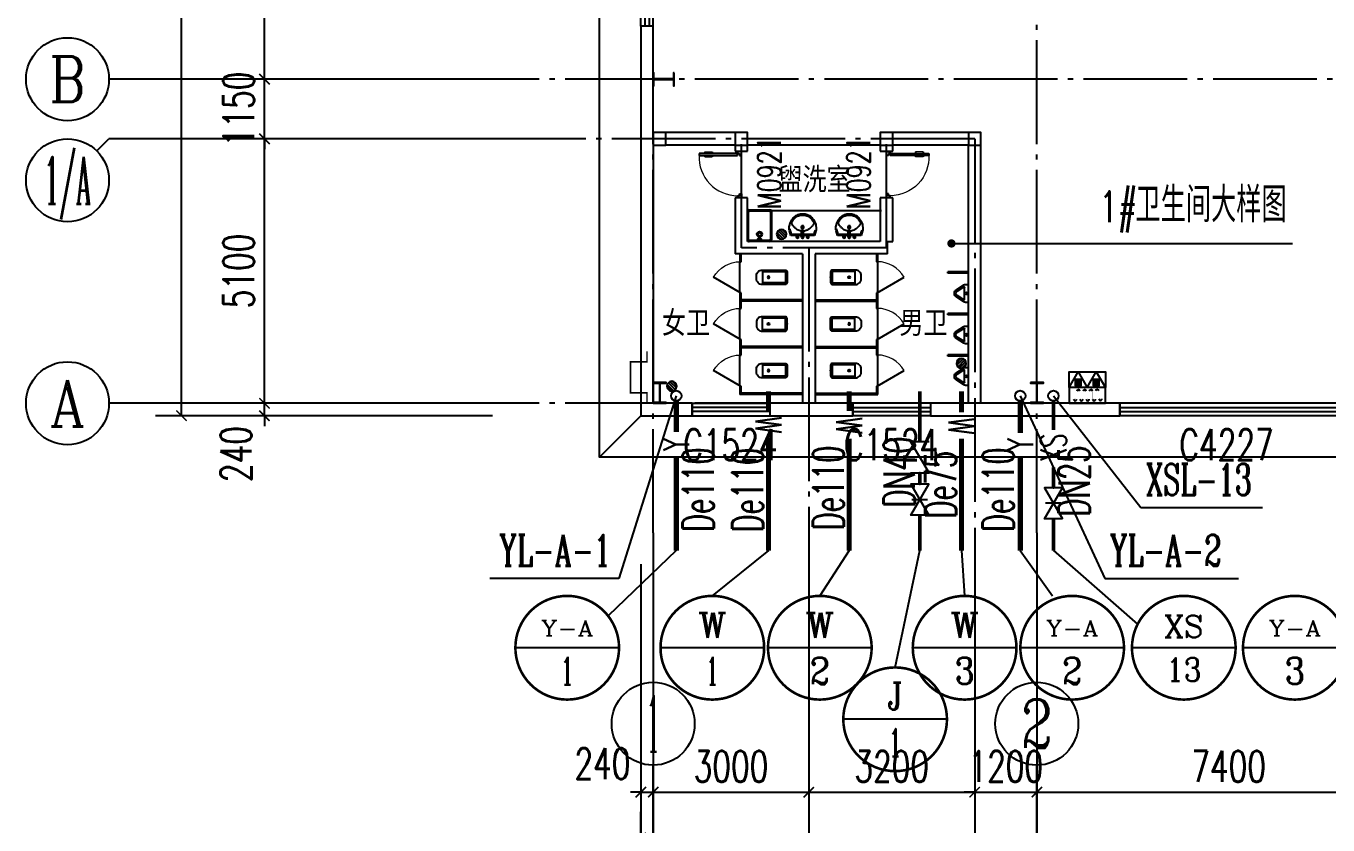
# Model space of a CAD drawing. Header units: millimetres. Extents: x 418304 to 847498, y 48187 to 111456.
# Drawn here: x 421460.05 to 421485.17, y 54518.6 to 54534.01 of the extents above; entities that cross this region are included whole.
import ezdxf
from ezdxf.enums import TextEntityAlignment as Align

# ---------------------------------------------------------------- set-up
doc = ezdxf.new("R2010")
doc.units = ezdxf.units.MM
doc.header["$LTSCALE"] = 1000
doc.linetypes.add('DOTE', pattern=[2.42, 2, -0.2, 0.02, -0.2])
for name, color, linetype in [('AXIS', 3, 'Continuous'), ('AXIS_TEXT', 7, 'Continuous'), ('COLUMN', 2, 'Continuous'), ('DIM_LEAD', 3, 'Continuous'), ('DIM_消防', 3, 'Continuous'), ('DIM_雨水', 3, 'Continuous'), ('DOTE', 8, 'DOTE'), ('EQUIP_地漏', 7, 'Continuous'), ('EQUIP_消防', 7, 'Continuous'), ('LVTRY', 6, 'Continuous'), ('PIPE-污水', 6, 'Continuous'), ('PIPE-消防', 1, 'Continuous'), ('PIPE-给水', 3, 'Continuous'), ('PIPE-雨水', 4, 'Continuous'), ('PUB_TEXT', 7, 'Continuous'), ('TEXT_污水', 7, 'Continuous'), ('TEXT_消防', 7, 'Continuous'), ('TEXT_给水', 7, 'Continuous'), ('TEXT_雨水', 7, 'Continuous'), ('TWT_TEXT', 7, 'Continuous'), ('VALVE_消防', 7, 'Continuous'), ('VALVE_给水', 7, 'Continuous'), ('VPIPE-消防', 1, 'Continuous'), ('VPIPE-雨水', 4, 'Continuous'), ('WALL', 9, 'Continuous'), ('WALL-PARAPET', 6, 'Continuous'), ('WINDOW', 4, 'Continuous'), ('WINDOW_TEXT', 7, 'Continuous')]:
    doc.layers.add(name, color=color, linetype=linetype)
doc.styles.add('_TCH_AXIS', font='COMPLEX', dxfattribs={"bigfont": 'GBCBIG'})
doc.styles.add('_TCH_DIM', font='SIMPLEX', dxfattribs={"bigfont": 'GBCBIG'})
doc.styles.add('_TCH_DIM_T3', font='SIMPLEX', dxfattribs={"width": 0.705882, "bigfont": 'GBCBIG'})
doc.styles.add('_TCH_WINDOW', font='SIMPLEX', dxfattribs={"height": 3.5, "bigfont": 'GBCBIG'})
doc.styles.add('_TWT_CIRCLE', font='COMPLEX', dxfattribs={"width": 1.1, "height": 3, "bigfont": 'HZTXT'})
doc.styles.add('_TWT_PIPEDN', font='SIMPLEX', dxfattribs={"width": 0.8, "height": 3, "bigfont": 'HZTXT'})
doc.styles.add('_TWT_PIPETEXT', font='SIMPLEX', dxfattribs={"width": 0.8, "height": 3.5, "bigfont": 'HZTXT'})
doc.styles.add('_TWT_SERIAL', font='COMPLEX', dxfattribs={"width": 0.8, "height": 3, "bigfont": 'HZTXT'})
doc.styles.add('COMPLEX', font='COMPLEX')
doc.styles.add('YAYA', font='', dxfattribs={"width": 0.8, "height": 1})
doc.styles.get('YAYA').set_extended_font_data('SimSun')
doc.dimstyles.new('_TCH_ARCH&&200', dxfattribs={"dimtxt": 595, "dimasz": 200, "dimexe": 500, "dimexo": 600, "dimgap": 200, "dimtad": 1, "dimdec": 0, "dimzin": 0, "dimdsep": 46, "dimtxsty": '_TCH_DIM_T3', "dimblk": 'ARCHTICK', "dimcen": 0.09, "dimclrt": 7, "dimazin": 2, "dimtfac": 1, "dimtdec": 0, "dimtix": 1, "dimtmove": 2, "dimatfit": 3, "dimfxl": 0, "dimtolj": 1, "dimtzin": 0, "dimarcsym": 0})

# ---------------------------------------------------------------- blocks, each defined once
blk = doc.blocks.new('_AXISO')
blk.add_circle((0, 0), 0.5)
at = {"layer": 'AXIS_TEXT', "style": 'COMPLEX', "width": 1.041667}
blk.add_attdef('A', text='', height=0.56, dxfattribs=at).set_placement((-0.25, -0.28), (0.25, -0.28), align=Align.FIT)
blk = doc.blocks.new('_ArchTick')
at = {"color": 0, "linetype": 'ByBlock', "const_width": 0.15}
blk.add_lwpolyline([(-0.5, -0.5), (0.5, 0.5)], dxfattribs=at)
blk = doc.blocks.new('*D143')
at = {"layer": 'AXIS', "color": 0, "lineweight": -2}
for p, q in [((436704, 134805), (436704, 141305)), ((599984, 134805), (599984, 141305)), ((436704, 140805), (599984, 140805))]:
    blk.add_line(p, q, dxfattribs=at)
at = {"layer": 'Defpoints', "color": 0}
for p in [(599984, 140805), (436704, 134205), (599984, 134205)]:
    blk.add_point(p, dxfattribs=at)
at = {"layer": 'AXIS', "color": 0, "lineweight": -2, "xscale": 200, "yscale": 200, "zscale": 200, "rotation": 180}
blk.add_blockref('_ArchTick', (436704, 140805), dxfattribs=at)
at = {"layer": 'AXIS', "color": 0, "lineweight": -2, "xscale": 200, "yscale": 200, "zscale": 200}
blk.add_blockref('_ArchTick', (599984, 140805), dxfattribs=at)
at = {"layer": 'AXIS', "color": 7, "insert": (518344, 141303), "char_height": 595, "attachment_point": 5, "style": '_TCH_DIM_T3'}
blk.add_mtext('\\A1;163280', dxfattribs=at)
blk = doc.blocks.new('A$C797E1D2B')
at = {"layer": 'COLUMN'}
h = blk.add_hatch(color=256, dxfattribs=at)
h.paths.add_polyline_path([(125, 400), (250, 400), (250, 388), (130, 388), (130, 200), (125, 200)])
h.paths.add_polyline_path([(0, 400), (125, 400), (125, 200), (120, 200), (120, 388), (0, 388)])
h.paths.add_polyline_path([(0, 12), (120, 12), (120, 200), (125, 200), (125, 0), (0, 0)])
h.paths.add_polyline_path([(125, 200), (130, 200), (130, 12), (250, 12), (250, 0), (125, 0)])
blk.add_lwpolyline([(250, 0), (250, 12), (130, 12), (130, 388), (250, 388), (250, 400), (0, 400), (0, 388), (120, 388), (120, 12), (0, 12), (0, 0)], close=True, dxfattribs=at)
blk = doc.blocks.new('消防软管卷盘')
blk.add_lwpolyline([(4963954, 151899), (4963954, 150312), (4964641, 150312), (4964641, 151899)], close=True)
for points, const_width in [([(4964134, 151704), (4964482, 151704)], 1), ([(4964134, 151566), (4964482, 151566)], 1), ([(4964134, 151428), (4964482, 151428)], 1), ([(4964134, 151290), (4964482, 151290)], 1), ([(4964134, 151152), (4964482, 151152)], 1), ([(4964134, 151014), (4964482, 151014)], 0.1), ([(4964134, 150876), (4964482, 150876)], 1), ([(4964134, 150738), (4964482, 150738)], 1), ([(4964150, 150600), (4964499, 150600)], 1), ([(4964150, 150462), (4964499, 150462)], 1)]:
    blk.add_lwpolyline(points, dxfattribs=dict(const_width=const_width))
for centre, start, end in [((4964134, 151636), 90, 270), ((4964482, 151498), 270, 90), ((4964134, 151360), 90, 270), ((4964134, 151084), 90, 270), ((4964482, 151222), 270, 90), ((4964482, 150946), 270, 90), ((4964134, 150808), 90, 270), ((4964150, 150532), 90, 270), ((4964499, 150670), 270, 90)]:
    blk.add_arc(centre, 69, start, end)
blk = doc.blocks.new('$TwtSys$00000546')
h = blk.add_hatch()
h.set_pattern_fill('ANSI31', color=256, scale=200, style=0)
h.set_pattern_definition([(45, (-38543.802, -6670.83), (-17.67767, 17.67767), [])])
h.paths.add_polyline_path([(-65, 174), (65, 174), (65, 44), (-65, 44)])
for points in [[(0, 344), (-198, 0), (198, 0)], [(-65, 174), (65, 174), (65, 44), (-65, 44)]]:
    blk.add_lwpolyline(points, close=True)
blk = doc.blocks.new('92623')
blk.add_lwpolyline([(8910066, 83014), (8909273, 83014), (8909273, 82670), (8910066, 82670)], close=True)
at = {"xscale": -0.5, "yscale": 0.5, "zscale": 0.5, "rotation": 89.99999999998747}
blk.add_blockref('消防软管卷盘', (8985223, 2565334), dxfattribs=at)
at = {"layer": 'EQUIP_消防', "color": 8, "rotation": 180}
for p in [(8909471, 83014), (8909868, 83014)]:
    blk.add_blockref('$TwtSys$00000546', p, dxfattribs=at)
blk = doc.blocks.new('$TCHSYS$WIN2D')
for p, q in [((-0.5, 0.5), (0.5, 0.5)), ((-0.5, 0.5), (-0.5, -0.5)), ((0.5, 0.5), (0.5, -0.5)), ((0.5, 0.1667), (-0.5, 0.1667)), ((0.5, -0.1667), (-0.5, -0.1667)), ((-0.5, -0.5), (0.5, -0.5))]:
    blk.add_line(p, q)
blk = doc.blocks.new('*D181')
at = {"layer": 'AXIS', "color": 0, "lineweight": -2}
for p, q in [((487606, 74527), (487606, 68027)), ((650886, 74527), (650886, 68027)), ((487606, 68527), (650886, 68527))]:
    blk.add_line(p, q, dxfattribs=at)
at = {"layer": 'Defpoints', "color": 0}
for p in [(487606, 75127), (650886, 75127), (650886, 68527)]:
    blk.add_point(p, dxfattribs=at)
at = {"layer": 'AXIS', "color": 0, "lineweight": -2, "xscale": 200, "yscale": 200, "zscale": 200, "rotation": 180}
blk.add_blockref('_ArchTick', (487606, 68527), dxfattribs=at)
at = {"layer": 'AXIS', "color": 0, "lineweight": -2, "xscale": 200, "yscale": 200, "zscale": 200}
blk.add_blockref('_ArchTick', (650886, 68527), dxfattribs=at)
at = {"layer": 'AXIS', "color": 7, "insert": (569246, 69024), "char_height": 595, "attachment_point": 5, "style": '_TCH_DIM_T3'}
blk.add_mtext('\\A1;163280', dxfattribs=at)
blk = doc.blocks.new('*D182')
at = {"layer": 'AXIS', "color": 0, "lineweight": -2}
for p, q in [((487606, 74527), (487606, 69627)), ((487846, 74527), (487846, 69627)), ((487606, 70127), (487406, 70127)), ((487606, 70127), (487846, 70127)), ((487846, 70127), (488046, 70127))]:
    blk.add_line(p, q, dxfattribs=at)
at = {"layer": 'Defpoints', "color": 0}
for p in [(487606, 75127), (487846, 75127), (487846, 70127)]:
    blk.add_point(p, dxfattribs=at)
at = {"layer": 'AXIS', "color": 0, "lineweight": -2, "xscale": 200, "yscale": 200, "zscale": 200}
blk.add_blockref('_ArchTick', (487606, 70127), dxfattribs=at)
at = {"layer": 'AXIS', "color": 0, "lineweight": -2, "xscale": 200, "yscale": 200, "zscale": 200, "rotation": 180}
blk.add_blockref('_ArchTick', (487846, 70127), dxfattribs=at)
at = {"layer": 'AXIS', "color": 7, "insert": (486866, 70677), "char_height": 595, "attachment_point": 5, "style": '_TCH_DIM_T3'}
blk.add_mtext('\\A1;240', dxfattribs=at)
blk = doc.blocks.new('*D183')
at = {"layer": 'AXIS', "color": 0, "lineweight": -2}
for p, q in [((487846, 74527), (487846, 69627)), ((490846, 74527), (490846, 69627)), ((487846, 70127), (490846, 70127))]:
    blk.add_line(p, q, dxfattribs=at)
at = {"layer": 'Defpoints', "color": 0}
for p in [(487846, 75127), (490846, 75127), (490846, 70127)]:
    blk.add_point(p, dxfattribs=at)
at = {"layer": 'AXIS', "color": 0, "lineweight": -2, "xscale": 200, "yscale": 200, "zscale": 200, "rotation": 180}
blk.add_blockref('_ArchTick', (487846, 70127), dxfattribs=at)
at = {"layer": 'AXIS', "color": 0, "lineweight": -2, "xscale": 200, "yscale": 200, "zscale": 200}
blk.add_blockref('_ArchTick', (490846, 70127), dxfattribs=at)
at = {"layer": 'AXIS', "color": 7, "insert": (489346, 70624), "char_height": 595, "attachment_point": 5, "style": '_TCH_DIM_T3'}
blk.add_mtext('\\A1;3000', dxfattribs=at)
blk = doc.blocks.new('*D184')
at = {"layer": 'AXIS', "color": 0, "lineweight": -2}
for p, q in [((490846, 74527), (490846, 69627)), ((494046, 74527), (494046, 69627)), ((490846, 70127), (494046, 70127))]:
    blk.add_line(p, q, dxfattribs=at)
at = {"layer": 'Defpoints', "color": 0}
for p in [(490846, 75127), (494046, 75127), (494046, 70127)]:
    blk.add_point(p, dxfattribs=at)
at = {"layer": 'AXIS', "color": 0, "lineweight": -2, "xscale": 200, "yscale": 200, "zscale": 200, "rotation": 180}
blk.add_blockref('_ArchTick', (490846, 70127), dxfattribs=at)
at = {"layer": 'AXIS', "color": 0, "lineweight": -2, "xscale": 200, "yscale": 200, "zscale": 200}
blk.add_blockref('_ArchTick', (494046, 70127), dxfattribs=at)
at = {"layer": 'AXIS', "color": 7, "insert": (492446, 70624), "char_height": 595, "attachment_point": 5, "style": '_TCH_DIM_T3'}
blk.add_mtext('\\A1;3200', dxfattribs=at)
blk = doc.blocks.new('*D185')
at = {"layer": 'AXIS', "color": 0, "lineweight": -2}
for p, q in [((494046, 74527), (494046, 69627)), ((495246, 74527), (495246, 69627)), ((494046, 70127), (493846, 70127)), ((494046, 70127), (495246, 70127)), ((495246, 70127), (495446, 70127))]:
    blk.add_line(p, q, dxfattribs=at)
at = {"layer": 'Defpoints', "color": 0}
for p in [(494046, 75127), (495246, 75127), (495246, 70127)]:
    blk.add_point(p, dxfattribs=at)
at = {"layer": 'AXIS', "color": 0, "lineweight": -2, "xscale": 200, "yscale": 200, "zscale": 200}
blk.add_blockref('_ArchTick', (494046, 70127), dxfattribs=at)
at = {"layer": 'AXIS', "color": 0, "lineweight": -2, "xscale": 200, "yscale": 200, "zscale": 200, "rotation": 180}
blk.add_blockref('_ArchTick', (495246, 70127), dxfattribs=at)
at = {"layer": 'AXIS', "color": 7, "insert": (494646, 70624), "char_height": 595, "attachment_point": 5, "style": '_TCH_DIM_T3'}
blk.add_mtext('\\A1;1200', dxfattribs=at)
blk = doc.blocks.new('*D186')
at = {"layer": 'AXIS', "color": 0, "lineweight": -2}
for p, q in [((495246, 74527), (495246, 69627)), ((502646, 74527), (502646, 69627)), ((495246, 70127), (502646, 70127))]:
    blk.add_line(p, q, dxfattribs=at)
at = {"layer": 'Defpoints', "color": 0}
for p in [(495246, 75127), (502646, 75127), (502646, 70127)]:
    blk.add_point(p, dxfattribs=at)
at = {"layer": 'AXIS', "color": 0, "lineweight": -2, "xscale": 200, "yscale": 200, "zscale": 200, "rotation": 180}
blk.add_blockref('_ArchTick', (495246, 70127), dxfattribs=at)
at = {"layer": 'AXIS', "color": 0, "lineweight": -2, "xscale": 200, "yscale": 200, "zscale": 200}
blk.add_blockref('_ArchTick', (502646, 70127), dxfattribs=at)
at = {"layer": 'AXIS', "color": 7, "insert": (498946, 70624), "char_height": 595, "attachment_point": 5, "style": '_TCH_DIM_T3'}
blk.add_mtext('\\A1;7400', dxfattribs=at)
blk = doc.blocks.new('*D210')
at = {"layer": 'AXIS', "color": 0, "lineweight": -2}
for p, q in [((484746, 127867), (478246, 127867)), ((478746, 77387), (478746, 127867)), ((484746, 77387), (478246, 77387))]:
    blk.add_line(p, q, dxfattribs=at)
at = {"layer": 'Defpoints', "color": 0}
for p in [(478746, 127867), (485346, 127867), (485346, 77387)]:
    blk.add_point(p, dxfattribs=at)
at = {"layer": 'AXIS', "color": 0, "lineweight": -2, "xscale": 200, "yscale": 200, "zscale": 200}
for p, rotation in [((478746, 127867), 90), ((478746, 77387), 270)]:
    blk.add_blockref('_ArchTick', p, dxfattribs=dict(at, rotation=rotation))
at = {"layer": 'AXIS', "color": 7, "insert": (478248, 102627), "char_height": 595, "attachment_point": 5, "rotation": 90, "style": '_TCH_DIM_T3'}
blk.add_mtext('\\A1;50480', dxfattribs=at)
blk = doc.blocks.new('*D211')
at = {"layer": 'AXIS', "color": 0, "lineweight": -2}
for p, q in [((484746, 77627), (479846, 77627)), ((480346, 77627), (480346, 77827)), ((480346, 77387), (480346, 77627)), ((484746, 77387), (479846, 77387)), ((480346, 77387), (480346, 77187))]:
    blk.add_line(p, q, dxfattribs=at)
at = {"layer": 'Defpoints', "color": 0}
for p in [(480346, 77627), (485346, 77627), (485346, 77387)]:
    blk.add_point(p, dxfattribs=at)
at = {"layer": 'AXIS', "color": 0, "lineweight": -2, "xscale": 200, "yscale": 200, "zscale": 200}
for p, rotation in [((480346, 77627), 270), ((480346, 77387), 90)]:
    blk.add_blockref('_ArchTick', p, dxfattribs=dict(at, rotation=rotation))
at = {"layer": 'AXIS', "color": 7, "insert": (479796, 76647), "char_height": 595, "attachment_point": 5, "rotation": 90, "style": '_TCH_DIM_T3'}
blk.add_mtext('\\A1;240', dxfattribs=at)
blk = doc.blocks.new('*D212')
at = {"layer": 'AXIS', "color": 0, "lineweight": -2}
for p, q in [((484746, 82727), (479846, 82727)), ((480346, 77627), (480346, 82727)), ((484746, 77627), (479846, 77627))]:
    blk.add_line(p, q, dxfattribs=at)
at = {"layer": 'Defpoints', "color": 0}
for p in [(480346, 82727), (485346, 82727), (485346, 77627)]:
    blk.add_point(p, dxfattribs=at)
at = {"layer": 'AXIS', "color": 0, "lineweight": -2, "xscale": 200, "yscale": 200, "zscale": 200}
for p, rotation in [((480346, 82727), 90), ((480346, 77627), 270)]:
    blk.add_blockref('_ArchTick', p, dxfattribs=dict(at, rotation=rotation))
at = {"layer": 'AXIS', "color": 7, "insert": (479848, 80177), "char_height": 595, "attachment_point": 5, "rotation": 90, "style": '_TCH_DIM_T3'}
blk.add_mtext('\\A1;5100', dxfattribs=at)
blk = doc.blocks.new('*D213')
at = {"layer": 'AXIS', "color": 0, "lineweight": -2}
for p, q in [((480346, 83877), (480346, 84077)), ((484746, 83877), (479846, 83877)), ((480346, 82727), (480346, 83877)), ((484746, 82727), (479846, 82727)), ((480346, 82727), (480346, 82527))]:
    blk.add_line(p, q, dxfattribs=at)
at = {"layer": 'Defpoints', "color": 0}
for p in [(480346, 83877), (485346, 83877), (485346, 82727)]:
    blk.add_point(p, dxfattribs=at)
at = {"layer": 'AXIS', "color": 0, "lineweight": -2, "xscale": 200, "yscale": 200, "zscale": 200}
for p, rotation in [((480346, 83877), 270), ((480346, 82727), 90)]:
    blk.add_blockref('_ArchTick', p, dxfattribs=dict(at, rotation=rotation))
at = {"layer": 'AXIS', "color": 7, "insert": (479848, 83302), "char_height": 595, "attachment_point": 5, "rotation": 90, "style": '_TCH_DIM_T3'}
blk.add_mtext('\\A1;1150', dxfattribs=at)
blk = doc.blocks.new('*D214')
at = {"layer": 'AXIS', "color": 0, "lineweight": -2}
for p, q in [((484746, 90127), (479846, 90127)), ((480346, 83877), (480346, 90127)), ((484746, 83877), (479846, 83877))]:
    blk.add_line(p, q, dxfattribs=at)
at = {"layer": 'Defpoints', "color": 0}
for p in [(480346, 90127), (485346, 90127), (485346, 83877)]:
    blk.add_point(p, dxfattribs=at)
at = {"layer": 'AXIS', "color": 0, "lineweight": -2, "xscale": 200, "yscale": 200, "zscale": 200}
for p, rotation in [((480346, 90127), 90), ((480346, 83877), 270)]:
    blk.add_blockref('_ArchTick', p, dxfattribs=dict(at, rotation=rotation))
at = {"layer": 'AXIS', "color": 7, "insert": (479848, 87002), "char_height": 595, "attachment_point": 5, "rotation": 90, "style": '_TCH_DIM_T3'}
blk.add_mtext('\\A1;6250', dxfattribs=at)
blk = doc.blocks.new('$lvtry$00000037')
for p, q in [((-305, -430, 0), (-305, -30, 0)), ((-285, -420, 0), (-285, -40, 0)), ((-275, 0, 0), (275, 0, 0)), ((-265, -20, 0), (265, -20, 0)), ((285, -180, 0), (245, -198, 0)), ((245, -198, 0), (245, -263, 0)), ((285, -40, 0), (285, -420, 0)), ((305, -30, 0), (305, -430, 0)), ((275, -460, 0), (-275, -460, 0)), ((265, -440, 0), (-265, -440, 0)), ((245, -263, 0), (285, -280, 0))]:
    blk.add_line(p, q)
for radius in [50, 32.5]:
    blk.add_circle((165, -230, 0), radius)
for centre, radius, start, end in [((-275, -30, 0), 30, 90, 180), ((-265, -40, 0), 20, 90, 180), ((265, -40, 0), 20, 0, 90), ((275, -30, 0), 30, 0, 90), ((-275, -430, 0), 30, 180, 270), ((-265, -420, 0), 20, 180, 270), ((265, -420, 0), 20, 270, 0), ((275, -430, 0), 30, 270, 0)]:
    blk.add_arc(centre, radius, start, end)
blk = doc.blocks.new('$lvtry$00000007')
for p, q in [((-170, 0, 0), (170, 0, 0)), ((-170, -61, 0), (-170, 0, 0)), ((-162, -88, 0), (-69, -231, 0)), ((-124, -91, 0), (-43, -216, 0)), ((-116, -76, 0), (116, -76, 0)), ((43, -216, 0), (124, -91, 0)), ((69, -231, 0), (162, -88, 0)), ((170, -61, 0), (170, 0, 0))]:
    blk.add_line(p, q)
blk.add_circle((0, -38, 0), 17.7)
for centre, radius, start, end in [((-120, -61, 0), 50, 180, 213.0863), ((-116, -86, 0), 10, 90, 213.0863), ((0, -191, 0), 80, 210, 330), ((0, -191, 0), 50, 210, 330), ((116, -86, 0), 10, 326.9137, 90), ((120, -61, 0), 50, 326.9137, 0)]:
    blk.add_arc(centre, radius, start, end)
blk = doc.blocks.new('$DorLib2D$00000009')
for p, q in [((0.413, 0.905), (0.413, 0.081)), ((0.454, 0.905), (0.413, 0.905)), ((0.454, 0.081), (0.454, 0.905)), ((0.413, 0.782), (0.378, 0.782)), ((0.413, 0.624), (0.378, 0.624)), ((0.489, 0.782), (0.454, 0.782)), ((0.489, 0.624), (0.454, 0.624)), ((-0.494, 0.081), (-0.453, 0.081)), ((-0.494, -0.002), (-0.494, 0.081)), ((-0.453, 0.081), (-0.453, 0.039)), ((-0.453, 0.039), (-0.412, 0.039)), ((-0.412, 0.039), (-0.412, -0.002)), ((0.413, 0.081), (0.454, 0.081)), ((0.454, 0.039), (0.413, 0.039)), ((0.413, 0.039), (0.413, -0.002)), ((0.495, 0.081), (0.454, 0.081)), ((0.454, 0.081), (0.454, 0.039)), ((0.495, -0.002), (0.495, 0.081)), ((-0.494, -0.002), (-0.494, -0.002)), ((-0.412, -0.002), (-0.494, -0.002)), ((0.413, -0.002), (0.495, -0.002)), ((0.495, -0.002), (0.495, -0.002))]:
    blk.add_line(p, q)
at = {"lineweight": 13}
for p, q in [((0.378, 0.782), (0.378, 0.624)), ((0.489, 0.782), (0.489, 0.624))]:
    blk.add_line(p, q, dxfattribs=at)
blk.add_arc((0.372, 0.082), 0.825, 87.134, 180.0717, dxfattribs=at)
blk = doc.blocks.new('$TCHSYS$APDOOR2D')
blk.add_line((0.5, 0), (0, 0.866))
at = {"lineweight": 13}
blk.add_arc((0.5, 0), 1, 120, 180, dxfattribs=at)
blk = doc.blocks.new('_FZHK')
blk.add_lwpolyline([(-0.5, -0.5), (0.5, -0.5), (0.5, 0.5), (-0.5, 0.5)], close=True)
blk = doc.blocks.new('$lvtry$00000192')
for p, q in [((-249, -114, 0), (-277, -200, 0)), ((-257, -192, 0), (-247, -166, 0)), ((-30, -114, 0), (-249, -114, 0)), ((-237, -138, 0), (-247, -166, 0)), ((-235, -138, 0), (-27, -138, 0)), ((-144, -84, 0), (-75, -83, 0)), ((-109, -118, 0), (-110, -49, 0)), ((-24, -72, 0), (-30, -109, 0)), ((-30, -109, 0), (-17, -212, 0)), ((-24, -72, 0), (0, -73, 0)), ((-24, -72, 0), (-17, -212, 0)), ((-23, -91, 0), (0, -91, 0)), ((-18, -202, 0), (-1, -202, 0)), ((-17, -212, 0), (-1, -212, 0)), ((15, -203, 0), (-1, -202, 0)), ((14, -212, 0), (-1, -212, 0)), ((24, -73, 0), (0, -73, 0)), ((23, -92, 0), (0, -91, 0)), ((1, -314, 0), (0, -229, 0)), ((24, -73, 0), (14, -212, 0)), ((30, -110, 0), (14, -212, 0)), ((24, -73, 0), (30, -110, 0)), ((26, -138, 0), (243, -138, 0)), ((256, -114, 0), (29, -114, 0)), ((75, -83, 0), (144, -82, 0)), ((110, -117, 0), (109, -48, 0)), ((243, -138, 0), (263, -192, 0)), ((243, -138, 0), (272, -216, 0)), ((283, -200, 0), (256, -114, 0)), ((-43, -272, 0), (43, -271, 0))]:
    blk.add_line(p, q)
for points in [[(-277, -200, 0.044851), (-282, -257, 0.06689), (-277, -296, 0.023023), (-257, -356, 0.044853), (-243, -386, 0.043799), (-215, -425, 0.044001), (-180, -459, 0.042834), (-139, -487, 0.043018), (-95, -507, 0.042273), (-47, -520, 0.042347), (2, -524, 0.04234), (52, -520, 0.042268), (100, -508, 0.043003), (144, -488, 0.042821), (185, -460, 0.043985), (220, -426, 0.043782), (249, -387, 0.044843), (273, -338, 0.059205), (283, -297, 0.030672), (287, -241, 0.04375), (283, -201, 0.001982), (283, -201, 0.000717), (283, -200)], [(-21, -200, 0.021783), (-40, -200, 0.043137), (-49, -201, 0.041783), (-92, -214, 0.044848), (-129, -233, 0.04131), (-155, -252, 0.026055), (-194, -290, 0.052783), (-228, -336, 0.159914), (-231, -349, 0.063485), (-229, -357, 0.0374), (-221, -373, 0.051256), (-198, -406, 0.043963), (-164, -440, 0.042872), (-127, -465, 0.042994), (-86, -483, 0.042296), (-43, -495, 0.042347), (2, -499, 0.042341), (47, -495, 0.042292), (91, -484, 0.04298), (132, -466, 0.042859), (169, -440, 0.043948), (202, -409, 0.046877), (227, -374, 0.041749), (235, -357, 0.059652), (238, -346, 0.177603), (234, -327, 0.063235), (189, -275, 0.024325), (146, -239, 0.043369), (120, -223, 0.042415), (76, -205, 0.050318), (38, -197, 0.034463), (33, -197, 0.015757), (19, -198, 0.015757)]]:
    blk.add_lwpolyline(points, format="xyb")
at = {"elevation": 0}
blk.add_lwpolyline([(-257, -192), (-264, -237), (-264, -241)], dxfattribs=at)
for centre, radius in [((-109, -83, 0), 23.8), ((-109, -83, 0), 14.2), ((0, -271, 0), 28.5), ((110, -83, 0), 23.8), ((110, -83, 0), 14.2), ((0, -271, 0), 19)]:
    blk.add_circle(centre, radius)
for centre, start, end in [((-1, -61, 0), 79.8328, 278.7823), ((1, -61, 0), 259.8328, 98.7823)]:
    blk.add_arc(centre, 6.83, start, end)
blk.add_point((0, -91, 0))
blk = doc.blocks.new('$lvtry$00000200')
at = {"color": 0}
for p, q in [((-110, -40, 0), (-110, -470, 0)), ((100, -30, 0), (-100, -30, 0)), ((110, -470, 0), (110, -40, 0))]:
    blk.add_line(p, q, dxfattribs=at)
at = {"color": 0, "elevation": 0}
blk.add_lwpolyline([(100, 0), (-100, 0, 0.414214), (-140, -40), (-140, -480, 0.414214), (-30, -590), (30, -590, 0.414214), (140, -480), (140, -40, 0.414214)], format="xyb", close=True, dxfattribs=at)
blk.add_lwpolyline([(140, -470), (-140, -470)], dxfattribs=at)
at = {"color": 0}
blk.add_circle((0, -359, 0), 20, dxfattribs=at)
for centre, start, end in [((-100, -40, 0), 90, 180), ((100, -40, 0), 0, 90)]:
    blk.add_arc(centre, 10, start, end, dxfattribs=at)
for p in [(0, 0), (0, -359, 0)]:
    blk.add_point(p, dxfattribs=at)
blk = doc.blocks.new('$VALVE$00000296')
for points in [[(-125, 72), (-125, -72), (125, 72), (125, -72), (-125, 72)], [(0, 60), (0, -64)]]:
    blk.add_lwpolyline(points)
for p in [(-125, 0), (125, 0)]:
    blk.add_point(p)
blk = doc.blocks.new('$TwtSys$00000141')
for p, q in [((-94, 8), (-10, 92)), ((-94, 8), (-10, 92)), ((-87, -35), (35, 87)), ((-87, -35), (35, 87)), ((-66, -66), (66, 66)), ((-66, -66), (66, 66)), ((-32, -87), (88, 33)), ((-32, -87), (88, 33)), ((11, -92), (92, -11)), ((11, -92), (92, -11))]:
    blk.add_line(p, q)
blk.add_circle((0, 0), 94)
blk.add_circle((0, 0), 94)
blk = doc.blocks.new('$VALVE$00000315')
blk.add_line((-75, 125), (75, 125))
blk.add_lwpolyline([(-125, -75), (-125, 75), (125, -75), (125, 75)])
for p in [(-125, 0), (125, 0)]:
    blk.add_point(p)
blk.add_solid([(0, 125), (0, 150), (75, 125)])
blk = doc.blocks.new('242355')
at = {"layer": 'AXIS'}
for p, q in [((436943.6, 134205.3), (436943.6, 142205.3)), ((444343.6, 134205.3), (444343.6, 142205.3))]:
    blk.add_line(p, q, dxfattribs=at)
ref = blk.add_blockref('_AXISO', (436943.6, 143005.3), dxfattribs=dict(at, xscale=1600, yscale=1600, zscale=1600))
ref.add_attrib('A', '1', dxfattribs={"layer": 'AXIS_TEXT', "height": 1089.5, "style": '_TCH_AXIS', "width": 0.555556}).set_placement((436813.9, 142460.6), (437073.3, 142460.6), align=Align.FIT)
ref = blk.add_blockref('_AXISO', (444343.6, 143005.3), dxfattribs=dict(at, xscale=1600, yscale=1600, zscale=1600))
ref.add_attrib('A', '2', dxfattribs={"layer": 'AXIS_TEXT', "height": 931.9, "style": '_TCH_AXIS'}).set_placement((444032.9, 142539.4), (444654.2, 142539.4), align=Align.FIT)
dim = blk.add_aligned_dim(p1=(436703.6, 134205.3), p2=(599983.6, 134205.3), distance=6600, text='163280', dimstyle='_TCH_ARCH&&200', dxfattribs=at)
dim.commit()
dim.dimension.update_dxf_attribs({"geometry": '*D143', "text_midpoint": (518343.6, 141302.8)})
blk = doc.blocks.new('2436')
at = {"color": 8, "ltscale": 0.5}
blk.add_line((487606, 77386.8), (486806, 76586.8), dxfattribs=at)
blk.add_lwpolyline([(510046, 76586.8), (486806, 76586.8), (486806, 90126.8)], dxfattribs=at)
at = {"color": 8, "const_width": 30}
blk.add_lwpolyline([(487726, 77626.8), (487726, 77826.8), (487406, 77826.8), (487406, 78426.8), (487726, 78426.8), (487726, 78626.8)], dxfattribs=at)
at = {"layer": 'AXIS'}
for p, q in [((485346, 83876.8), (477346, 83876.8)), ((477111.7, 82492.5), (477346, 82726.8)), ((485346, 82726.8), (477346, 82726.8)), ((485346, 77626.8), (477346, 77626.8)), ((487846, 75126.8), (487846, 67126.8)), ((490846, 75126.8), (490846, 67126.8)), ((494046, 75126.8), (494046, 67126.8)), ((495246, 75126.8), (495246, 67126.8))]:
    blk.add_line(p, q, dxfattribs=at)
at = {"layer": 'DIM_LEAD'}
for p, q in [((493598.3, 80709.3), (494368.3, 80709.3)), ((494368.3, 80709.3), (500179.9, 80709.3))]:
    blk.add_line(p, q, dxfattribs=at)
at = {"layer": 'DIM_LEAD', "const_width": 80}
blk.add_lwpolyline([(493558.3, 80709.3, 1), (493638.3, 80709.3, 1)], format="xyb", close=True, dxfattribs=at)
at = {"layer": 'DIM_消防'}
for p, q in [((495565.5, 77770.9), (497253.5, 75616, 3000)), ((497253.5, 75616, 3000), (499598.9, 75616, 3000)), ((488290.5, 74785.7), (486974.8, 73526.5)), ((490067.4, 74785.7, -400), (488985.3, 73912.1)), ((491624.6, 74785.7, -400), (491059, 73912.1)), ((492511.6, 72532.5), (492990.3, 74785.7)), ((493790.7, 74785.7), (493851.9, 73912.1)), ((494926.4, 74785.7), (495544.8, 73912.1)), ((495565.5, 74785.7), (497190.2, 73368.2)), ((487185.8, 72912.1), (485185.8, 72912.1)), ((489985.3, 72912.1), (487985.3, 72912.1)), ((492059, 72912.1), (490059, 72912.1)), ((494851.9, 72912.1), (492851.9, 72912.1)), ((496926.8, 72912.1), (494926.8, 72912.1)), ((499080.1, 72912.1), (497080.1, 72912.1)), ((501221.7, 72912.1), (499221.7, 72912.1)), ((493511.6, 71532.5), (491511.6, 71532.5))]:
    blk.add_line(p, q, dxfattribs=at)
at = {"layer": 'DIM_消防', "const_width": 50}
for points in [[(487185.8, 72912.1, 1), (485185.8, 72912.1, 1)], [(489985.3, 72912.1, 1), (487985.3, 72912.1, 1)], [(492059, 72912.1, 1), (490059, 72912.1, 1)], [(494851.9, 72912.1, 1), (492851.9, 72912.1, 1)], [(496926.8, 72912.1, 1), (494926.8, 72912.1, 1)], [(499080.1, 72912.1, 1), (497080.1, 72912.1, 1)], [(501221.7, 72912.1, 1), (499221.7, 72912.1, 1)], [(493511.6, 71532.5, 1), (491511.6, 71532.5, 1)]]:
    blk.add_lwpolyline(points, format="xyb", close=True, dxfattribs=at)
at = {"layer": 'DIM_雨水'}
for p, q in [((488290.5, 77770.9), (487180.4, 74248.7)), ((494926.4, 77770.9), (496555.7, 74248.7)), ((487180.4, 74248.7), (484692.2, 74248.7)), ((496555.7, 74248.7), (499133.7, 74248.7))]:
    blk.add_line(p, q, dxfattribs=at)
at = {"layer": 'DOTE'}
for p, q in [((487846, 75126.8), (487846, 130126.8)), ((495246, 75126.8), (495246, 130126.8)), ((653146, 83876.8), (485346, 83876.8)), ((494046, 82726.8), (485346, 82726.8)), ((489546, 80626.8), (489546, 82726.8)), ((492346, 80626.8), (492346, 82726.8)), ((494046, 82726.8), (494046, 75126.8)), ((492346, 80626.8), (489546, 80626.8)), ((490846, 80626.8), (490846, 75126.8)), ((653146, 77626.8), (485346, 77626.8))]:
    blk.add_line(p, q, dxfattribs=at)
at = {"layer": 'LVTRY'}
for p, q in [((490126, 81346.8), (492246, 81346.8)), ((490126, 80746.8), (490126, 81346.8)), ((489513.5, 80506.8), (489513.5, 80356.8)), ((489538.5, 80506.8), (489513.5, 80506.8)), ((489538.5, 80356.8), (489538.5, 80506.8)), ((492153.5, 80506.8), (492153.5, 80356.8)), ((492178.5, 80506.8), (492153.5, 80506.8)), ((492178.5, 80356.8), (492178.5, 80506.8)), ((489513.5, 80356.8), (489538.5, 80356.8)), ((489513.5, 79756.8, 400), (489513.5, 80356.8, 400)), ((492153.5, 80356.8), (492178.5, 80356.8)), ((492178.5, 79756.8, 400), (492178.5, 80356.8, 400)), ((493926, 80159.3), (493526, 80159.3)), ((493526, 80134.3), (493526, 80159.3)), ((493926, 80134.3), (493526, 80134.3)), ((493926, 80134.3), (493926, 80159.3)), ((489538.5, 79756.8), (489513.5, 79756.8)), ((489513.5, 79756.8), (489513.5, 79606.8)), ((489538.5, 79619.3), (489538.5, 79756.8)), ((490726, 79619.3), (489538.5, 79619.3)), ((490726, 79594.3), (490726, 79619.3)), ((490966, 79619.3), (492153.5, 79619.3)), ((492178.5, 79756.8), (492153.5, 79756.8)), ((492153.5, 79756.8), (492153.5, 79619.3)), ((492178.5, 79606.8), (492178.5, 79756.8)), ((489513.5, 79606.8), (489513.5, 79456.8)), ((489513.5, 79456.8), (489538.5, 79456.8)), ((489513.5, 78856.8, 400), (489513.5, 79456.8, 400)), ((490726, 79594.3), (489538.5, 79594.3)), ((489538.5, 79456.8), (489538.5, 79594.3)), ((490966, 79594.3), (492153.5, 79594.3)), ((492153.5, 79594.3), (492153.5, 79456.8)), ((492153.5, 79456.8), (492178.5, 79456.8)), ((492178.5, 79456.8), (492178.5, 79606.8)), ((492178.5, 78856.8, 400), (492178.5, 79456.8, 400)), ((493926, 79359.3), (493526, 79359.3)), ((493526, 79334.3), (493526, 79359.3)), ((493926, 79334.3), (493526, 79334.3)), ((493926, 79334.3), (493926, 79359.3)), ((489538.5, 78856.8), (489513.5, 78856.8)), ((489513.5, 78856.8), (489513.5, 78706.8)), ((489513.5, 78706.8), (489513.5, 78556.8)), ((489538.5, 78719.3), (489538.5, 78856.8)), ((490726, 78719.3), (489538.5, 78719.3)), ((490726, 78694.3), (489538.5, 78694.3)), ((489538.5, 78556.8), (489538.5, 78694.3)), ((490726, 78694.3), (490726, 78719.3)), ((490966, 78719.3), (492153.5, 78719.3)), ((490966, 78694.3), (492153.5, 78694.3)), ((492178.5, 78856.8), (492153.5, 78856.8)), ((492153.5, 78856.8), (492153.5, 78719.3)), ((492153.5, 78694.3), (492153.5, 78556.8)), ((492178.5, 78706.8), (492178.5, 78856.8)), ((492178.5, 78556.8), (492178.5, 78706.8)), ((489513.5, 78556.8), (489538.5, 78556.8)), ((489513.5, 77956.8, 400), (489513.5, 78556.8, 400)), ((492153.5, 78556.8), (492178.5, 78556.8)), ((492178.5, 77956.8, 400), (492178.5, 78556.8, 400)), ((493926, 78559.3), (493526, 78559.3)), ((493526, 78534.3), (493526, 78559.3)), ((493926, 78534.3), (493526, 78534.3)), ((493926, 78534.3), (493926, 78559.3)), ((489538.5, 77956.8), (489513.5, 77956.8)), ((489513.5, 77956.8), (489513.5, 77794.3)), ((489538.5, 77819.3), (489538.5, 77956.8)), ((492178.5, 77956.8), (492153.5, 77956.8)), ((492153.5, 77956.8), (492153.5, 77819.3)), ((492178.5, 77794.3), (492178.5, 77956.8)), ((490726, 77794.3), (489513.5, 77794.3)), ((490726, 77819.3), (489538.5, 77819.3)), ((490726, 77794.3), (490726, 77819.3)), ((490966, 77819.3), (492153.5, 77819.3)), ((490966, 77794.3), (492178.5, 77794.3))]:
    blk.add_line(p, q, dxfattribs=at)
at = {"layer": 'PIPE-污水', "linetype": 'Continuous', "const_width": 100}
for points in [[(490067.4, 77856.3), (490067.4, 77473.1)], [(491624.6, 77856.3), (491624.6, 77476.7)], [(493790.7, 77856.3), (493790.7, 77449.9)], [(490067.4, 76968.4), (490067.4, 74785.7)], [(491624.6, 76941.5), (491624.6, 74785.7)], [(493790.7, 76945.1), (493790.7, 74785.7)]]:
    blk.add_lwpolyline(points, dxfattribs=at)
at = {"layer": 'PIPE-消防', "linetype": 'Continuous', "const_width": 70}
for points in [[(495565.5, 77670.9), (495565.5, 77111.8)], [(495565.5, 76393.8), (495565.5, 75999)], [(495565.5, 75399), (495565.5, 74785.7)]]:
    blk.add_lwpolyline(points, dxfattribs=at)
at = {"layer": 'PIPE-给水', "linetype": 'Continuous', "const_width": 70}
for points in [[(492990.3, 76886.8), (492990.3, 77856.3)], [(492990.3, 76066.5), (492990.3, 76286.8)], [(492990.3, 74785.7), (492990.3, 75466.5)]]:
    blk.add_lwpolyline(points, dxfattribs=at)
at = {"layer": 'PIPE-雨水', "linetype": 'Continuous', "const_width": 100}
for points in [[(488290.5, 77670.9), (488290.5, 77073.4)], [(494926.4, 77670.9), (494926.4, 77050.5)], [(488290.5, 76583.8), (488290.5, 74785.7)], [(494926.4, 76606.7), (494926.4, 74785.7)]]:
    blk.add_lwpolyline(points, dxfattribs=at)
at = {"layer": 'VPIPE-消防', "linetype": 'Continuous'}
blk.add_circle((495565.5, 77770.9), 100, dxfattribs=at)
at = {"layer": 'VPIPE-雨水', "linetype": 'Continuous'}
for centre in [(488290.5, 77770.9), (494926.4, 77770.9)]:
    blk.add_circle(centre, 100, dxfattribs=at)
at = {"layer": 'WALL'}
for p, q in [((489426, 82846.8), (488086, 82846.8)), ((493926, 82846.8), (492466, 82846.8)), ((489426, 82606.8), (488086, 82606.8)), ((489426, 82606.8), (489426, 82486.8)), ((489426, 82486.8), (489666, 82486.8)), ((489666, 82486.8), (489666, 82606.8)), ((492226, 82606.8), (492226, 82486.8)), ((492226, 82486.8), (492466, 82486.8)), ((492466, 82486.8), (492466, 82606.8)), ((493926, 82606.8), (492466, 82606.8)), ((493926, 77626.8), (493926, 82606.8)), ((494166, 77626.8), (494166, 82606.8)), ((489666, 81586.8), (489426, 81586.8)), ((489426, 81586.8), (489426, 80506.8)), ((489666, 80746.8), (489666, 81586.8)), ((492466, 81586.8), (492226, 81586.8)), ((492226, 81586.8), (492226, 80746.8)), ((492466, 80746.8), (492466, 81586.8)), ((490966, 80746.8), (489666, 80746.8)), ((492226, 80746.8), (490966, 80746.8)), ((492366, 80746.8), (492466, 80746.8)), ((492366, 80506.8), (492366, 80746.8)), ((490726, 80506.8), (489426, 80506.8)), ((490726, 80506.8), (490726, 79606.8)), ((490966, 80506.8), (490966, 79606.8)), ((492346, 80506.8), (490966, 80506.8)), ((492366, 80506.8), (492346, 80506.8)), ((490726, 79606.8), (490726, 78706.8)), ((490966, 79606.8), (490966, 78706.8)), ((490726, 78706.8), (490726, 77806.8)), ((490966, 78706.8), (490966, 77806.8)), ((490726, 77806.8), (490726, 77626.8)), ((490966, 77806.8), (490966, 77626.8))]:
    blk.add_line(p, q, dxfattribs=at)
at = {"layer": 'WALL-PARAPET'}
for p, q in [((487846, 84901.8), (487606, 84901.8)), ((487606, 84901.8), (487606, 82726.8)), ((487846, 82846.8), (487846, 84901.8)), ((487606, 82726.8), (487606, 77386.8)), ((487846, 82606.8), (487846, 77626.8)), ((488596, 77626.8), (487846, 77626.8)), ((488596, 77386.8), (488596, 77626.8)), ((490966, 77626.8), (490096, 77626.8)), ((490096, 77626.8), (490096, 77386.8)), ((491696, 77626.8), (490966, 77626.8)), ((491696, 77386.8), (491696, 77626.8)), ((494046, 77626.8), (493196, 77626.8)), ((493196, 77626.8), (493196, 77386.8)), ((496846, 77626.8), (494046, 77626.8)), ((496846, 77386.8), (496846, 77626.8)), ((487606, 77386.8), (488596, 77386.8)), ((490096, 77386.8), (490966, 77386.8)), ((490966, 77386.8), (491696, 77386.8)), ((493196, 77386.8), (494046, 77386.8)), ((494046, 77386.8), (496846, 77386.8))]:
    blk.add_line(p, q, dxfattribs=at)
at = {"layer": 'WINDOW'}
blk.add_line((492226, 82606.8), (489666, 82606.8), dxfattribs=at)
for p, rotation in [((488246, 83751.8), 89.99999999999999), ((488096, 78026.8), 180), ((495371, 78026.8), 180)]:
    blk.add_blockref('A$C797E1D2B', p, dxfattribs=dict(rotation=rotation))
at = {"xscale": -0.882, "yscale": 0.882, "zscale": 0.882, "rotation": 180}
blk.add_blockref('92623', (-7362111.3, 151147.8), dxfattribs=at)
at = {"layer": 'AXIS'}
ref = blk.add_blockref('_AXISO', (476546, 83876.8), dxfattribs=dict(at, xscale=1600, yscale=1600, zscale=1600))
ref.add_attrib('A', 'B', dxfattribs={"layer": 'AXIS_TEXT', "height": 870.5, "style": '_TCH_AXIS'}).set_placement((476193.6, 83441.5), (476898.3, 83441.5), align=Align.FIT)
ref = blk.add_blockref('_AXISO', (476546, 81926.8), dxfattribs=dict(at, xscale=1600, yscale=1600, zscale=1600))
ref.add_attrib('A', '1/A', dxfattribs={"layer": 'AXIS_TEXT', "height": 905.1, "style": '_TCH_AXIS', "width": 0.381818}).set_placement((476093.4, 81474.3), (476998.5, 81474.3), align=Align.FIT)
ref = blk.add_blockref('_AXISO', (476546, 77626.8), dxfattribs=dict(at, xscale=1600, yscale=1600, zscale=1600))
ref.add_attrib('A', 'A', dxfattribs={"layer": 'AXIS_TEXT', "height": 890.9, "style": '_TCH_AXIS', "width": 0.888889}).set_placement((476206.6, 77181.4), (476885.4, 77181.4), align=Align.FIT)
at = {"layer": 'COLUMN', "xscale": 240, "yscale": 240, "zscale": 240}
for p in [(487966, 82726.8), (489546, 82726.8), (492346, 82726.8), (494046, 82726.8)]:
    blk.add_blockref('_FZHK', p, dxfattribs=at)
at = {"layer": 'EQUIP_地漏', "yscale": -1}
for p, rotation in [((490320.2, 80886.8), 179.9999999953721), ((493790.7, 78397), 90)]:
    blk.add_blockref('$TwtSys$00000141', p, dxfattribs=dict(at, rotation=rotation))
blk.add_blockref('$TwtSys$00000141', (488203.8, 77956.3), dxfattribs=at)
at = {"layer": 'LVTRY'}
for name, p, rotation in [('$lvtry$00000037', (490126, 81051.8, 0), 270.0000000000017), ('$lvtry$00000200', (491266, 80056.8, -400), 89.99999999999999), ('$lvtry$00000200', (490426, 79156.8, -400), 270), ('$lvtry$00000200', (491266, 78256.8, -400), 89.99999999999999)]:
    blk.add_blockref(name, p, dxfattribs=dict(at, rotation=rotation))
at = {"layer": 'LVTRY', "xscale": 0.9107142857142857, "yscale": -1.023255813953488, "rotation": 359.9999999999565}
for p in [(490725.8, 80747.1, 0), (491625.8, 80747.1, 0)]:
    blk.add_blockref('$lvtry$00000192', p, dxfattribs=at)
at = {"layer": 'LVTRY', "xscale": -600, "zscale": 25, "rotation": 90}
for p, yscale in [((489526, 80056.8), 600), ((492166, 80056.8), -600), ((489526, 79156.8), 600), ((492166, 79156.8), -600), ((489526, 78256.8), 600), ((492166, 78256.8), -600)]:
    blk.add_blockref('$TCHSYS$APDOOR2D', p, dxfattribs=dict(at, yscale=yscale))
at = {"layer": 'LVTRY', "yscale": -1}
for name, p, rotation in [('$lvtry$00000200', (490426, 80056.8, -400), 89.9999999999999), ('$lvtry$00000007', (493926, 79746.8), 89.99999999999999), ('$lvtry$00000200', (491266, 79156.8, -400), 269.9999999999999), ('$lvtry$00000007', (493926, 78946.8), 89.99999999999999), ('$lvtry$00000200', (490426, 78256.8, -400), 89.9999999999999), ('$lvtry$00000007', (493926, 78146.8), 89.99999999999999)]:
    blk.add_blockref(name, p, dxfattribs=dict(at, rotation=rotation))
at = {"layer": 'VALVE_消防', "xscale": -2.4, "yscale": 2.4, "zscale": 2.4, "rotation": 270}
blk.add_blockref('$VALVE$00000296', (495565.5, 75699), dxfattribs=at)
at = {"layer": 'VALVE_给水', "xscale": 2.4, "yscale": -2.4, "zscale": 2.4, "rotation": 90}
for name, p in [('$VALVE$00000315', (492990.3, 76586.8)), ('$VALVE$00000296', (492990.3, 75766.5))]:
    blk.add_blockref(name, p, dxfattribs=at)
at = {"layer": 'WINDOW'}
ref = blk.add_blockref('$TCHSYS$WIN2D', (487726, 87001.8), dxfattribs=dict(at, xscale=-4200, yscale=240, zscale=-4200, rotation=270))
ref.add_attrib('A', 'C4227a', (487343.7, 85871.8), dxfattribs={"layer": 'WINDOW_TEXT', "height": 595, "rotation": 90, "style": '_TCH_WINDOW', "width": 0.705882})
ref = blk.add_blockref('$DorLib2D$00000009', (489546, 82036.8), dxfattribs=dict(at, xscale=900, yscale=900, zscale=900, rotation=90))
ref.add_attrib('A', 'M0921', (490308.9, 81369.3), dxfattribs={"layer": 'WINDOW_TEXT', "height": 446.25, "rotation": 90, "style": '_TCH_WINDOW', "width": 0.705882})
ref = blk.add_blockref('$DorLib2D$00000009', (492346, 82036.8), dxfattribs=dict(at, xscale=900, yscale=-900, zscale=900, rotation=90))
ref.add_attrib('A', 'M0921', (492029.3, 81369.3), dxfattribs={"layer": 'WINDOW_TEXT', "height": 446.25, "rotation": 90, "style": '_TCH_WINDOW', "width": 0.705882})
ref = blk.add_blockref('$TCHSYS$WIN2D', (489346, 77506.8), dxfattribs=dict(at, xscale=1500, yscale=240, zscale=1500))
ref.add_attrib('A', 'C1524', (488426, 76529.5), dxfattribs={"layer": 'WINDOW_TEXT', "height": 595, "style": '_TCH_WINDOW', "width": 0.705882})
ref = blk.add_blockref('$TCHSYS$WIN2D', (492446, 77506.8), dxfattribs=dict(at, xscale=-1500, yscale=240, zscale=-1500))
ref.add_attrib('A', 'C1524', (491526, 76529.5), dxfattribs={"layer": 'WINDOW_TEXT', "height": 595, "style": '_TCH_WINDOW', "width": 0.705882})
ref = blk.add_blockref('$TCHSYS$WIN2D', (498946, 77506.8), dxfattribs=dict(at, xscale=-4200, yscale=240, zscale=-4200))
ref.add_attrib('A', 'C4227', (497996, 76529.5), dxfattribs={"layer": 'WINDOW_TEXT', "height": 595, "style": '_TCH_WINDOW', "width": 0.705882})
at = {"layer": 'DIM_消防', "color": 7, "style": '_TWT_CIRCLE'}
for s, height, p, p2 in [('W', 483.2, (488706.9, 73103), (489263.7, 73103)), ('W', 483.2, (490780.6, 73103), (491337.4, 73103)), ('W', 483.2, (493573.5, 73103), (494130.3, 73103)), ('Y-A', 296.03, (485681.8, 73139.2), (486689.7, 73139.2)), ('Y-A', 296.03, (495422.9, 73139.2), (496430.8, 73139.2)), ('XS', 423.95, (497702.6, 73112.9), (498457.6, 73112.9)), ('Y-A', 296.03, (499717.8, 73139.2), (500725.7, 73139.2)), ('1', 533.3, (486060, 72195.3), (486311.5, 72195.3)), ('1', 533.3, (488859.5, 72195.3), (489111, 72195.3)), ('2', 517.5, (490869.3, 72208.9), (491248.7, 72208.9)), ('3', 517.5, (493662.2, 72208.9), (494041.6, 72208.9)), ('2', 517.5, (495737.1, 72208.9), (496116.6, 72208.9)), ('13', 448.85, (497739.2, 72266.8), (498421, 72266.8)), ('3', 517.5, (500032, 72208.9), (500411.4, 72208.9)), ('J', 527.7, (492359.6, 71716.8), (492663.6, 71716.8)), ('1', 533.3, (492385.9, 70815.7), (492637.3, 70815.7))]:
    blk.add_text(s, height=height, dxfattribs=at).set_placement(p, p2, align=Align.FIT)
at = {"layer": 'PUB_TEXT'}
for s, height, style, width, p in [('盥洗室', 425.32, 'YAYA', 0.8, (490262.2, 81740.2)), ('1#', 595, '_TCH_DIM', 0.705882, (496447.5, 81117.6)), ('女卫', 425.32, 'YAYA', 0.8, (488013.2, 78971.2)), ('男卫', 425.32, 'YAYA', 0.8, (492595.8, 78971.2))]:
    blk.add_text(s, height=height, dxfattribs=dict(at, style=style, width=width)).set_placement(p)
at = {"layer": 'PUB_TEXT', "style": '_TCH_DIM'}
blk.add_text('卫生间大样图', height=675.18, dxfattribs=at).set_placement((497147.5, 81117.6))
at = {"layer": 'TEXT_污水', "style": '_TWT_PIPETEXT', "width": 0.64}
for p in [(489817.4, 77373.1), (491374.6, 77361.5), (493540.7, 77349.9)]:
    blk.add_text('W', height=500, rotation=270, dxfattribs=at).set_placement(p)
at = {"layer": 'TEXT_污水', "linetype": 'Continuous', "style": '_TWT_PIPEDN', "width": 0.64}
for s, p in [('De110', (489967.4, 75136.8)), ('De110', (491524.6, 75179.1)), ('De75', (493690.7, 75405.2))]:
    blk.add_text(s, height=600, rotation=90, dxfattribs=at).set_placement(p)
at = {"layer": 'TEXT_消防', "style": '_TWT_PIPETEXT', "width": 0.64}
blk.add_text('XS', height=500, rotation=90, dxfattribs=at).set_placement((495815.5, 76493.8))
at = {"layer": 'TEXT_消防', "linetype": 'Continuous', "style": '_TWT_PIPEDN', "width": 0.64}
blk.add_text('DN25', height=600, rotation=90, dxfattribs=at).set_placement((496265.5, 75441.9))
at = {"layer": 'TEXT_给水', "linetype": 'Continuous', "style": '_TWT_PIPEDN', "width": 0.64}
blk.add_text('DN40', height=600, rotation=90, dxfattribs=at).set_placement((492890.3, 75617))
at = {"layer": 'TEXT_雨水', "style": '_TWT_PIPETEXT', "width": 0.64}
for p in [(488540.5, 76706.7), (495176.4, 76706.7)]:
    blk.add_text('Y', height=500, rotation=90, dxfattribs=at).set_placement(p)
at = {"layer": 'TEXT_雨水', "linetype": 'Continuous', "style": '_TWT_PIPEDN', "width": 0.64}
for p in [(489011.4, 75145.5), (494800.1, 75145.5)]:
    blk.add_text('De110', height=600, rotation=90, dxfattribs=at).set_placement(p)
at = {"layer": 'TWT_TEXT', "style": '_TWT_SERIAL', "width": 0.64}
for s, p in [('XSL-13', (497352.6, 75856, 3000)), ('YL-A-1', (484872.2, 74488.7)), ('YL-A-2', (496649.7, 74488.7))]:
    blk.add_text(s, height=600, dxfattribs=at).set_placement(p)
at = {"layer": 'AXIS'}
for p1, p2, distance, text, picture, middle in [((485346, 77386.8), (485346, 127866.8), 6600, '50480', '*D210', (478248.5, 102626.8)), ((485346, 83876.8), (485346, 90126.8), 5000, '6250', '*D214', (479848.5, 87001.8)), ((485346, 82726.8), (485346, 83876.8), 5000, '1150', '*D213', (479848.5, 83301.8)), ((485346, 77626.8), (485346, 82726.8), 5000, '5100', '*D212', (479848.5, 80176.8)), ((487606, 75126.8), (650886, 75126.8), -6600, '163280', '*D181', (569246, 69024.3)), ((487846, 75126.8), (490846, 75126.8), -5000, '3000', '*D183', (489346, 70624.3)), ((490846, 75126.8), (494046, 75126.8), -5000, '3200', '*D184', (492446, 70624.3)), ((494046, 75126.8), (495246, 75126.8), -5000, '1200', '*D185', (494646, 70624.3)), ((495246, 75126.8), (502646, 75126.8), -5000, '7400', '*D186', (498946, 70624.3))]:
    dim = blk.add_aligned_dim(p1=p1, p2=p2, distance=distance, text=text, dimstyle='_TCH_ARCH&&200', dxfattribs=at)
    dim.commit()
    dim.dimension.update_dxf_attribs({"geometry": picture, "text_midpoint": middle})
for base, p1, p2, angle, picture, middle in [((480346, 77626.8), (485346, 77386.8), (485346, 77626.8), 90, '*D211', (479796, 76646.8)), ((487846, 70126.8), (487606, 75126.8), (487846, 75126.8), 0, '*D182', (486866, 70676.8))]:
    dim = blk.add_linear_dim(base=base, p1=p1, p2=p2, angle=angle, text='240', dimstyle='_TCH_ARCH&&200', dxfattribs=at)
    dim.commit()
    dim.dimension.update_dxf_attribs({"geometry": picture, "text_midpoint": middle, "dimtype": 161})

msp = doc.modelspace()

# ---------------------------------------------------------------- block references
at = {"xscale": 0.001, "yscale": 0.001, "zscale": 0.001}
for name, p in [('2436', (420984.305, 54449.106, 3)), ('242355', (421035.205, 54377.548, 3))]:
    msp.add_blockref(name, p, dxfattribs=at)

doc.saveas('drawing.dxf')
